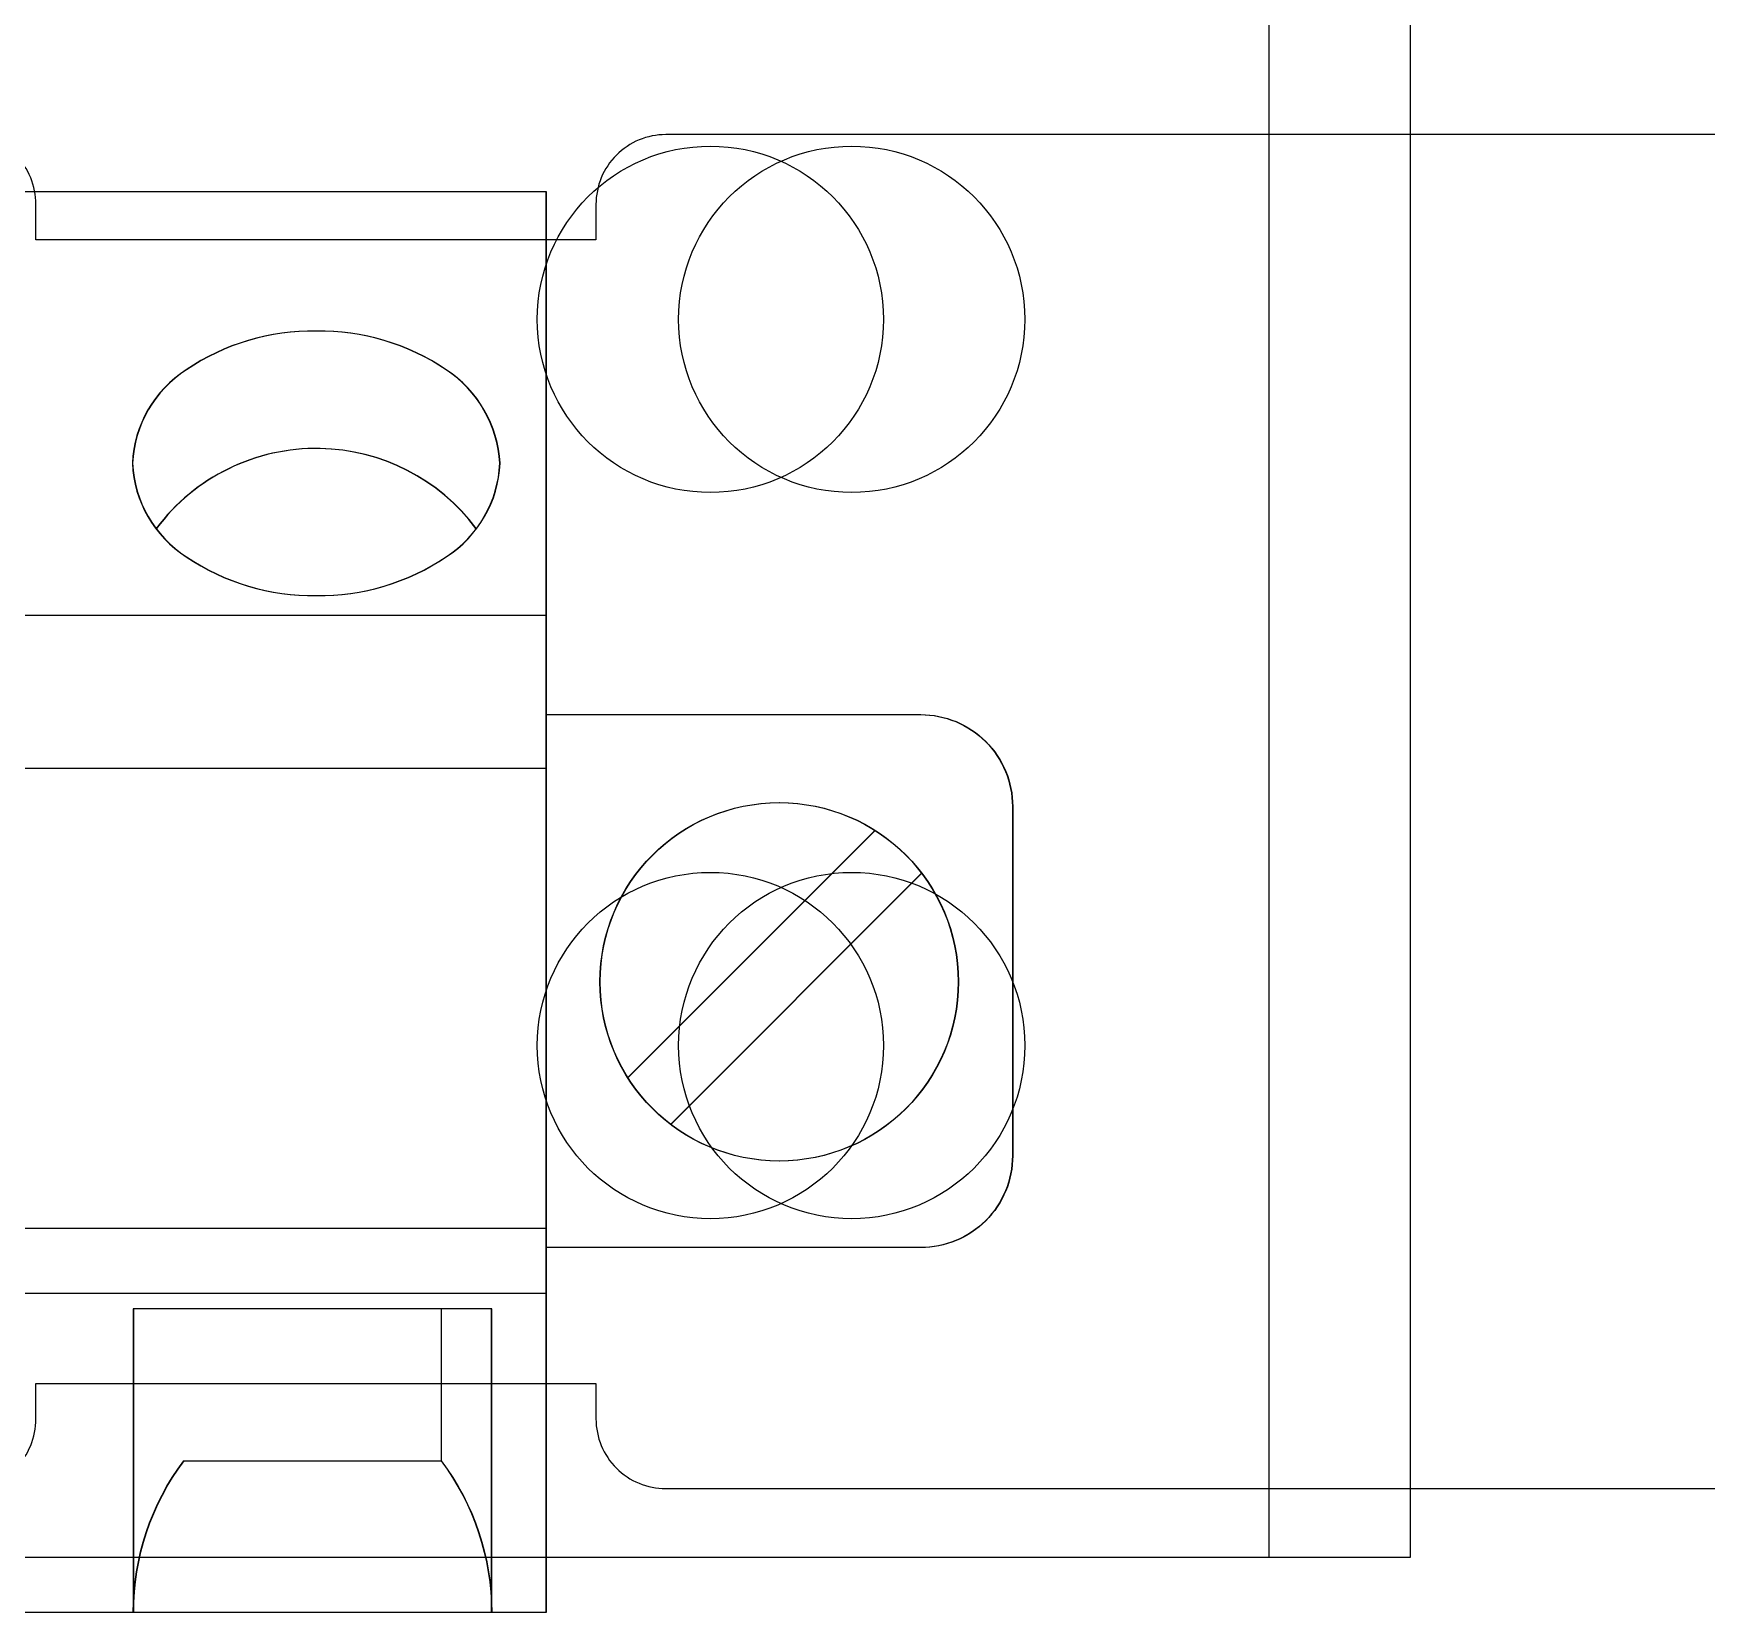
# Model space of a CAD drawing. Extents: x 1 to 47, y 1 to 35.
# Drawn here: x 41.367 to 42.084, y 11.675 to 12.351 of the extents above; entities that cross this region are included whole.
import ezdxf

# ---------------------------------------------------------------- set-up
doc = ezdxf.new("R2010")
doc.units = 0
doc.header["$MEASUREMENT"] = 0
for name, color, linetype in [('6_01__9-_0-___10__RTD_INPU', 7, 'CONTINUOUS'), ('6_02__9-_B-___10__RTD_INPU', 7, 'CONTINUOUS'), ('6_03__9-_1-___10__RTD_INPU', 7, 'CONTINUOUS'), ('6_04__9-_C-___10__RTD_INPU', 7, 'CONTINUOUS'), ('6_05__9-_D-___10__RTD_INPU', 7, 'CONTINUOUS'), ('6_06__9-_2A___10__RTD_INPU', 7, 'CONTINUOUS'), ('6_07__9-_2B___10__RTD_INPU', 7, 'CONTINUOUS'), ('6_08__9-_2C___10__RTD_INPU', 7, 'CONTINUOUS'), ('6_09__9-_2D___10__RTD_INPU', 7, 'CONTINUOUS'), ('6_10__9-_2G___10__RTD_INPU', 7, 'CONTINUOUS'), ('6_11__9-_3-___10__RTD_INPU', 7, 'CONTINUOUS'), ('6_12__9-_4-___10__RTD_INPU', 7, 'CONTINUOUS'), ('6_13__9-_5-___10__RTD_INPU', 7, 'CONTINUOUS'), ('6_14__9-_6-___10__RTD_INPU', 7, 'CONTINUOUS'), ('6_17__9-_77___10__RTD_INPU', 7, 'CONTINUOUS'), ('7_01__0-__EMPTY', 7, 'CONTINUOUS'), ('7_02__B-___3__DI___4__DO__', 7, 'CONTINUOUS'), ('7_03__1-___4__DI___4__DO__', 7, 'CONTINUOUS'), ('7_04__C-___4__DI___4__DO__', 7, 'CONTINUOUS'), ('7_05__D-___4__DI___3__DO__', 7, 'CONTINUOUS'), ('7_06__2A___8__FORM_A_DO', 7, 'CONTINUOUS'), ('7_07__2B___8__FORM_B_DO', 7, 'CONTINUOUS'), ('7_08__2C___8__DO__6__FORM_', 7, 'CONTINUOUS'), ('7_09__2D___8__DO__2__FORM_', 7, 'CONTINUOUS'), ('7_10__2G___8__DO__4__FORM_', 7, 'CONTINUOUS'), ('7_11__3-___8__DI', 7, 'CONTINUOUS'), ('7_12__4-___14__DI', 7, 'CONTINUOUS'), ('7_13__5-___8__AI', 7, 'CONTINUOUS'), ('7_14__6-___4__AI____4__AO', 7, 'CONTINUOUS'), ('7_17__77___8__AFDI', 7, 'CONTINUOUS')]:
    doc.layers.add(name, color=color, linetype=linetype)

msp = doc.modelspace()

# ---------------------------------------------------------------- linework, layer by layer
at = {"layer": '6_01__9-_0-___10__RTD_INPU'}
for points in [[(42.53276, 12.30769), (41.63753, 12.30769, 0.414214), (41.60765, 12.2778), (41.60765, 12.26269), (41.36765, 12.26269), (41.36765, 12.2778, 0.414214), (41.33776, 12.30769), (40.37253, 12.30769, 0.414214), (40.34265, 12.2778)], [(40.34265, 11.75758, 0.414214), (40.37253, 11.72769), (41.33776, 11.72769, 0.414214), (41.36765, 11.75758), (41.36765, 11.77269), (41.60765, 11.77269), (41.60765, 11.75758, 0.414214), (41.63753, 11.72769), (42.53276, 11.72769, 0.414214)]]:
    msp.add_lwpolyline(points, format="xyb", dxfattribs=at)
at = {"layer": '6_02__9-_B-___10__RTD_INPU'}
msp.add_lwpolyline([(41.58613, 12.28338), (41.58613, 11.67467), (39.98613, 11.67467), (39.98613, 12.28338)], close=True, dxfattribs=at)
msp.add_lwpolyline([(41.54338, 12.20696, 0.154167), (41.4877, 12.22355, 0.154167), (41.43203, 12.20696, 0.244062), (41.40896, 12.16691, 0.244061), (41.43203, 12.12686, 0.154167), (41.4877, 12.11027, 0.154167), (41.54338, 12.12686, 0.24406), (41.56644, 12.16691, 0.236767)], format="xyb", close=True, dxfattribs=at)
for points in [[(41.55651, 12.13907, 0.005828), (41.55622, 12.139, 0.231198), (41.48928, 12.17324, 0.240907), (41.41918, 12.139, 0.001746), (41.41905, 12.13887)], [(41.58613, 12.05924), (41.74676, 12.05924, -0.414214), (41.78613, 12.01987), (41.78613, 11.87029, -0.414214), (41.74676, 11.83092), (41.58613, 11.83092)], [(41.54124, 11.80474), (41.54124, 11.73961, -0.162987), (41.5629, 11.67461), (41.5629, 11.80474), (41.40936, 11.80474), (41.40936, 11.67467, -0.162853), (41.43101, 11.73961), (41.54124, 11.73961)]]:
    msp.add_lwpolyline(points, format="xyb", dxfattribs=at)
for points in [[(39.98613, 12.10178), (41.58613, 12.10178)], [(39.98613, 12.03635), (41.58613, 12.03635)], [(41.62125, 11.90374), (41.72718, 12.00965)], [(41.63963, 11.88369), (41.74722, 11.99127)], [(39.98613, 11.83925), (41.58613, 11.83925)], [(39.98613, 11.81141), (41.58613, 11.81141)]]:
    msp.add_lwpolyline(points, dxfattribs=at)
msp.add_circle((41.68613, 11.94478), 0.07677, dxfattribs=at)
at = {"layer": '6_03__9-_1-___10__RTD_INPU'}
msp.add_lwpolyline([(41.58613, 12.28338), (41.58613, 11.67467), (39.98613, 11.67467), (39.98613, 12.28338)], close=True, dxfattribs=at)
msp.add_lwpolyline([(41.54338, 12.20696, 0.154167), (41.4877, 12.22355, 0.154167), (41.43203, 12.20696, 0.244062), (41.40896, 12.16691, 0.244061), (41.43203, 12.12686, 0.154167), (41.4877, 12.11027, 0.154167), (41.54338, 12.12686, 0.24406), (41.56644, 12.16691, 0.236767)], format="xyb", close=True, dxfattribs=at)
for points in [[(41.55651, 12.13907, 0.005828), (41.55622, 12.139, 0.231198), (41.48928, 12.17324, 0.240907), (41.41918, 12.139, 0.001746), (41.41905, 12.13887)], [(41.58613, 12.05924), (41.74676, 12.05924, -0.414214), (41.78613, 12.01987), (41.78613, 11.87029, -0.414214), (41.74676, 11.83092), (41.58613, 11.83092)], [(41.54124, 11.80474), (41.54124, 11.73961, -0.162987), (41.5629, 11.67461), (41.5629, 11.80474), (41.40936, 11.80474), (41.40936, 11.67467, -0.162853), (41.43101, 11.73961), (41.54124, 11.73961)]]:
    msp.add_lwpolyline(points, format="xyb", dxfattribs=at)
for points in [[(39.98613, 12.10178), (41.58613, 12.10178)], [(39.98613, 12.03635), (41.58613, 12.03635)], [(41.62125, 11.90374), (41.72718, 12.00965)], [(41.63963, 11.88369), (41.74722, 11.99127)], [(39.98613, 11.83925), (41.58613, 11.83925)], [(39.98613, 11.81141), (41.58613, 11.81141)]]:
    msp.add_lwpolyline(points, dxfattribs=at)
msp.add_circle((41.68613, 11.94478), 0.07677, dxfattribs=at)
at = {"layer": '6_04__9-_C-___10__RTD_INPU'}
msp.add_lwpolyline([(41.58613, 12.28338), (41.58613, 11.67467), (39.98613, 11.67467), (39.98613, 12.28338)], close=True, dxfattribs=at)
msp.add_lwpolyline([(41.54338, 12.20696, 0.154167), (41.4877, 12.22355, 0.154167), (41.43203, 12.20696, 0.244062), (41.40896, 12.16691, 0.244061), (41.43203, 12.12686, 0.154167), (41.4877, 12.11027, 0.154167), (41.54338, 12.12686, 0.24406), (41.56644, 12.16691, 0.236767)], format="xyb", close=True, dxfattribs=at)
for points in [[(41.55651, 12.13907, 0.005828), (41.55622, 12.139, 0.231198), (41.48928, 12.17324, 0.240907), (41.41918, 12.139, 0.001746), (41.41905, 12.13887)], [(41.58613, 12.05924), (41.74676, 12.05924, -0.414214), (41.78613, 12.01987), (41.78613, 11.87029, -0.414214), (41.74676, 11.83092), (41.58613, 11.83092)], [(41.54124, 11.80474), (41.54124, 11.73961, -0.162987), (41.5629, 11.67461), (41.5629, 11.80474), (41.40936, 11.80474), (41.40936, 11.67467, -0.162853), (41.43101, 11.73961), (41.54124, 11.73961)]]:
    msp.add_lwpolyline(points, format="xyb", dxfattribs=at)
for points in [[(39.98613, 12.10178), (41.58613, 12.10178)], [(39.98613, 12.03635), (41.58613, 12.03635)], [(41.62125, 11.90374), (41.72718, 12.00965)], [(41.63963, 11.88369), (41.74722, 11.99127)], [(39.98613, 11.83925), (41.58613, 11.83925)], [(39.98613, 11.81141), (41.58613, 11.81141)]]:
    msp.add_lwpolyline(points, dxfattribs=at)
msp.add_circle((41.68613, 11.94478), 0.07677, dxfattribs=at)
at = {"layer": '6_05__9-_D-___10__RTD_INPU'}
msp.add_lwpolyline([(41.58613, 12.28338), (41.58613, 11.67467), (39.98613, 11.67467), (39.98613, 12.28338)], close=True, dxfattribs=at)
msp.add_lwpolyline([(41.54338, 12.20696, 0.154167), (41.4877, 12.22355, 0.154167), (41.43203, 12.20696, 0.244062), (41.40896, 12.16691, 0.244061), (41.43203, 12.12686, 0.154167), (41.4877, 12.11027, 0.154167), (41.54338, 12.12686, 0.24406), (41.56644, 12.16691, 0.236767)], format="xyb", close=True, dxfattribs=at)
for points in [[(41.55651, 12.13907, 0.005828), (41.55622, 12.139, 0.231198), (41.48928, 12.17324, 0.240907), (41.41918, 12.139, 0.001746), (41.41905, 12.13887)], [(41.58613, 12.05924), (41.74676, 12.05924, -0.414214), (41.78613, 12.01987), (41.78613, 11.87029, -0.414214), (41.74676, 11.83092), (41.58613, 11.83092)], [(41.54124, 11.80474), (41.54124, 11.73961, -0.162987), (41.5629, 11.67461), (41.5629, 11.80474), (41.40936, 11.80474), (41.40936, 11.67467, -0.162853), (41.43101, 11.73961), (41.54124, 11.73961)]]:
    msp.add_lwpolyline(points, format="xyb", dxfattribs=at)
for points in [[(39.98613, 12.10178), (41.58613, 12.10178)], [(39.98613, 12.03635), (41.58613, 12.03635)], [(41.62125, 11.90374), (41.72718, 12.00965)], [(41.63963, 11.88369), (41.74722, 11.99127)], [(39.98613, 11.83925), (41.58613, 11.83925)], [(39.98613, 11.81141), (41.58613, 11.81141)]]:
    msp.add_lwpolyline(points, dxfattribs=at)
msp.add_circle((41.68613, 11.94478), 0.07677, dxfattribs=at)
at = {"layer": '6_06__9-_2A___10__RTD_INPU'}
msp.add_lwpolyline([(41.58613, 12.28338), (41.58613, 11.67467), (39.98613, 11.67467), (39.98613, 12.28338)], close=True, dxfattribs=at)
msp.add_lwpolyline([(41.54338, 12.20696, 0.154167), (41.4877, 12.22355, 0.154167), (41.43203, 12.20696, 0.244062), (41.40896, 12.16691, 0.244061), (41.43203, 12.12686, 0.154167), (41.4877, 12.11027, 0.154167), (41.54338, 12.12686, 0.24406), (41.56644, 12.16691, 0.236767)], format="xyb", close=True, dxfattribs=at)
for points in [[(41.55651, 12.13907, 0.005828), (41.55622, 12.139, 0.231198), (41.48928, 12.17324, 0.240907), (41.41918, 12.139, 0.001746), (41.41905, 12.13887)], [(41.58613, 12.05924), (41.74676, 12.05924, -0.414214), (41.78613, 12.01987), (41.78613, 11.87029, -0.414214), (41.74676, 11.83092), (41.58613, 11.83092)], [(41.54124, 11.80474), (41.54124, 11.73961, -0.162987), (41.5629, 11.67461), (41.5629, 11.80474), (41.40936, 11.80474), (41.40936, 11.67467, -0.162853), (41.43101, 11.73961), (41.54124, 11.73961)]]:
    msp.add_lwpolyline(points, format="xyb", dxfattribs=at)
for points in [[(39.98613, 12.10178), (41.58613, 12.10178)], [(39.98613, 12.03635), (41.58613, 12.03635)], [(41.62125, 11.90374), (41.72718, 12.00965)], [(41.63963, 11.88369), (41.74722, 11.99127)], [(39.98613, 11.83925), (41.58613, 11.83925)], [(39.98613, 11.81141), (41.58613, 11.81141)]]:
    msp.add_lwpolyline(points, dxfattribs=at)
msp.add_circle((41.68613, 11.94478), 0.07677, dxfattribs=at)
at = {"layer": '6_07__9-_2B___10__RTD_INPU'}
msp.add_lwpolyline([(41.58613, 12.28338), (41.58613, 11.67467), (39.98613, 11.67467), (39.98613, 12.28338)], close=True, dxfattribs=at)
msp.add_lwpolyline([(41.54338, 12.20696, 0.154167), (41.4877, 12.22355, 0.154167), (41.43203, 12.20696, 0.244062), (41.40896, 12.16691, 0.244061), (41.43203, 12.12686, 0.154167), (41.4877, 12.11027, 0.154167), (41.54338, 12.12686, 0.24406), (41.56644, 12.16691, 0.236767)], format="xyb", close=True, dxfattribs=at)
for points in [[(41.55651, 12.13907, 0.005828), (41.55622, 12.139, 0.231198), (41.48928, 12.17324, 0.240907), (41.41918, 12.139, 0.001746), (41.41905, 12.13887)], [(41.58613, 12.05924), (41.74676, 12.05924, -0.414214), (41.78613, 12.01987), (41.78613, 11.87029, -0.414214), (41.74676, 11.83092), (41.58613, 11.83092)], [(41.54124, 11.80474), (41.54124, 11.73961, -0.162987), (41.5629, 11.67461), (41.5629, 11.80474), (41.40936, 11.80474), (41.40936, 11.67467, -0.162853), (41.43101, 11.73961), (41.54124, 11.73961)]]:
    msp.add_lwpolyline(points, format="xyb", dxfattribs=at)
for points in [[(39.98613, 12.10178), (41.58613, 12.10178)], [(39.98613, 12.03635), (41.58613, 12.03635)], [(41.62125, 11.90374), (41.72718, 12.00965)], [(41.63963, 11.88369), (41.74722, 11.99127)], [(39.98613, 11.83925), (41.58613, 11.83925)], [(39.98613, 11.81141), (41.58613, 11.81141)]]:
    msp.add_lwpolyline(points, dxfattribs=at)
msp.add_circle((41.68613, 11.94478), 0.07677, dxfattribs=at)
at = {"layer": '6_08__9-_2C___10__RTD_INPU'}
msp.add_lwpolyline([(41.58613, 12.28338), (41.58613, 11.67467), (39.98613, 11.67467), (39.98613, 12.28338)], close=True, dxfattribs=at)
msp.add_lwpolyline([(41.54338, 12.20696, 0.154167), (41.4877, 12.22355, 0.154167), (41.43203, 12.20696, 0.244062), (41.40896, 12.16691, 0.244061), (41.43203, 12.12686, 0.154167), (41.4877, 12.11027, 0.154167), (41.54338, 12.12686, 0.24406), (41.56644, 12.16691, 0.236767)], format="xyb", close=True, dxfattribs=at)
for points in [[(41.55651, 12.13907, 0.005828), (41.55622, 12.139, 0.231198), (41.48928, 12.17324, 0.240907), (41.41918, 12.139, 0.001746), (41.41905, 12.13887)], [(41.58613, 12.05924), (41.74676, 12.05924, -0.414214), (41.78613, 12.01987), (41.78613, 11.87029, -0.414214), (41.74676, 11.83092), (41.58613, 11.83092)], [(41.54124, 11.80474), (41.54124, 11.73961, -0.162987), (41.5629, 11.67461), (41.5629, 11.80474), (41.40936, 11.80474), (41.40936, 11.67467, -0.162853), (41.43101, 11.73961), (41.54124, 11.73961)]]:
    msp.add_lwpolyline(points, format="xyb", dxfattribs=at)
for points in [[(39.98613, 12.10178), (41.58613, 12.10178)], [(39.98613, 12.03635), (41.58613, 12.03635)], [(41.62125, 11.90374), (41.72718, 12.00965)], [(41.63963, 11.88369), (41.74722, 11.99127)], [(39.98613, 11.83925), (41.58613, 11.83925)], [(39.98613, 11.81141), (41.58613, 11.81141)]]:
    msp.add_lwpolyline(points, dxfattribs=at)
msp.add_circle((41.68613, 11.94478), 0.07677, dxfattribs=at)
at = {"layer": '6_09__9-_2D___10__RTD_INPU'}
msp.add_lwpolyline([(41.58613, 12.28338), (41.58613, 11.67467), (39.98613, 11.67467), (39.98613, 12.28338)], close=True, dxfattribs=at)
msp.add_lwpolyline([(41.54338, 12.20696, 0.154167), (41.4877, 12.22355, 0.154167), (41.43203, 12.20696, 0.244062), (41.40896, 12.16691, 0.244061), (41.43203, 12.12686, 0.154167), (41.4877, 12.11027, 0.154167), (41.54338, 12.12686, 0.24406), (41.56644, 12.16691, 0.236767)], format="xyb", close=True, dxfattribs=at)
for points in [[(41.55651, 12.13907, 0.005828), (41.55622, 12.139, 0.231198), (41.48928, 12.17324, 0.240907), (41.41918, 12.139, 0.001746), (41.41905, 12.13887)], [(41.58613, 12.05924), (41.74676, 12.05924, -0.414214), (41.78613, 12.01987), (41.78613, 11.87029, -0.414214), (41.74676, 11.83092), (41.58613, 11.83092)], [(41.54124, 11.80474), (41.54124, 11.73961, -0.162987), (41.5629, 11.67461), (41.5629, 11.80474), (41.40936, 11.80474), (41.40936, 11.67467, -0.162853), (41.43101, 11.73961), (41.54124, 11.73961)]]:
    msp.add_lwpolyline(points, format="xyb", dxfattribs=at)
for points in [[(39.98613, 12.10178), (41.58613, 12.10178)], [(39.98613, 12.03635), (41.58613, 12.03635)], [(41.62125, 11.90374), (41.72718, 12.00965)], [(41.63963, 11.88369), (41.74722, 11.99127)], [(39.98613, 11.83925), (41.58613, 11.83925)], [(39.98613, 11.81141), (41.58613, 11.81141)]]:
    msp.add_lwpolyline(points, dxfattribs=at)
msp.add_circle((41.68613, 11.94478), 0.07677, dxfattribs=at)
at = {"layer": '6_10__9-_2G___10__RTD_INPU'}
msp.add_lwpolyline([(41.58613, 12.28338), (41.58613, 11.67467), (39.98613, 11.67467), (39.98613, 12.28338)], close=True, dxfattribs=at)
msp.add_lwpolyline([(41.54338, 12.20696, 0.154167), (41.4877, 12.22355, 0.154167), (41.43203, 12.20696, 0.244062), (41.40896, 12.16691, 0.244061), (41.43203, 12.12686, 0.154167), (41.4877, 12.11027, 0.154167), (41.54338, 12.12686, 0.24406), (41.56644, 12.16691, 0.236767)], format="xyb", close=True, dxfattribs=at)
for points in [[(41.55651, 12.13907, 0.005828), (41.55622, 12.139, 0.231198), (41.48928, 12.17324, 0.240907), (41.41918, 12.139, 0.001746), (41.41905, 12.13887)], [(41.58613, 12.05924), (41.74676, 12.05924, -0.414214), (41.78613, 12.01987), (41.78613, 11.87029, -0.414214), (41.74676, 11.83092), (41.58613, 11.83092)], [(41.54124, 11.80474), (41.54124, 11.73961, -0.162987), (41.5629, 11.67461), (41.5629, 11.80474), (41.40936, 11.80474), (41.40936, 11.67467, -0.162853), (41.43101, 11.73961), (41.54124, 11.73961)]]:
    msp.add_lwpolyline(points, format="xyb", dxfattribs=at)
for points in [[(39.98613, 12.10178), (41.58613, 12.10178)], [(39.98613, 12.03635), (41.58613, 12.03635)], [(41.62125, 11.90374), (41.72718, 12.00965)], [(41.63963, 11.88369), (41.74722, 11.99127)], [(39.98613, 11.83925), (41.58613, 11.83925)], [(39.98613, 11.81141), (41.58613, 11.81141)]]:
    msp.add_lwpolyline(points, dxfattribs=at)
msp.add_circle((41.68613, 11.94478), 0.07677, dxfattribs=at)
at = {"layer": '6_11__9-_3-___10__RTD_INPU'}
msp.add_lwpolyline([(41.58613, 12.28338), (41.58613, 11.67467), (39.98613, 11.67467), (39.98613, 12.28338)], close=True, dxfattribs=at)
msp.add_lwpolyline([(41.54338, 12.20696, 0.154167), (41.4877, 12.22355, 0.154167), (41.43203, 12.20696, 0.244062), (41.40896, 12.16691, 0.244061), (41.43203, 12.12686, 0.154167), (41.4877, 12.11027, 0.154167), (41.54338, 12.12686, 0.24406), (41.56644, 12.16691, 0.236767)], format="xyb", close=True, dxfattribs=at)
for points in [[(41.55651, 12.13907, 0.005828), (41.55622, 12.139, 0.231198), (41.48928, 12.17324, 0.240907), (41.41918, 12.139, 0.001746), (41.41905, 12.13887)], [(41.58613, 12.05924), (41.74676, 12.05924, -0.414214), (41.78613, 12.01987), (41.78613, 11.87029, -0.414214), (41.74676, 11.83092), (41.58613, 11.83092)], [(41.54124, 11.80474), (41.54124, 11.73961, -0.162987), (41.5629, 11.67461), (41.5629, 11.80474), (41.40936, 11.80474), (41.40936, 11.67467, -0.162853), (41.43101, 11.73961), (41.54124, 11.73961)]]:
    msp.add_lwpolyline(points, format="xyb", dxfattribs=at)
for points in [[(39.98613, 12.10178), (41.58613, 12.10178)], [(39.98613, 12.03635), (41.58613, 12.03635)], [(41.62125, 11.90374), (41.72718, 12.00965)], [(41.63963, 11.88369), (41.74722, 11.99127)], [(39.98613, 11.83925), (41.58613, 11.83925)], [(39.98613, 11.81141), (41.58613, 11.81141)]]:
    msp.add_lwpolyline(points, dxfattribs=at)
msp.add_circle((41.68613, 11.94478), 0.07677, dxfattribs=at)
at = {"layer": '6_12__9-_4-___10__RTD_INPU'}
msp.add_lwpolyline([(41.58613, 12.28338), (41.58613, 11.67467), (39.98613, 11.67467), (39.98613, 12.28338)], close=True, dxfattribs=at)
msp.add_lwpolyline([(41.54338, 12.20696, 0.154167), (41.4877, 12.22355, 0.154167), (41.43203, 12.20696, 0.244062), (41.40896, 12.16691, 0.244061), (41.43203, 12.12686, 0.154167), (41.4877, 12.11027, 0.154167), (41.54338, 12.12686, 0.24406), (41.56644, 12.16691, 0.236767)], format="xyb", close=True, dxfattribs=at)
for points in [[(41.55651, 12.13907, 0.005828), (41.55622, 12.139, 0.231198), (41.48928, 12.17324, 0.240907), (41.41918, 12.139, 0.001746), (41.41905, 12.13887)], [(41.58613, 12.05924), (41.74676, 12.05924, -0.414214), (41.78613, 12.01987), (41.78613, 11.87029, -0.414214), (41.74676, 11.83092), (41.58613, 11.83092)], [(41.54124, 11.80474), (41.54124, 11.73961, -0.162987), (41.5629, 11.67461), (41.5629, 11.80474), (41.40936, 11.80474), (41.40936, 11.67467, -0.162853), (41.43101, 11.73961), (41.54124, 11.73961)]]:
    msp.add_lwpolyline(points, format="xyb", dxfattribs=at)
for points in [[(39.98613, 12.10178), (41.58613, 12.10178)], [(39.98613, 12.03635), (41.58613, 12.03635)], [(41.62125, 11.90374), (41.72718, 12.00965)], [(41.63963, 11.88369), (41.74722, 11.99127)], [(39.98613, 11.83925), (41.58613, 11.83925)], [(39.98613, 11.81141), (41.58613, 11.81141)]]:
    msp.add_lwpolyline(points, dxfattribs=at)
msp.add_circle((41.68613, 11.94478), 0.07677, dxfattribs=at)
at = {"layer": '6_13__9-_5-___10__RTD_INPU'}
msp.add_lwpolyline([(41.58613, 12.28338), (41.58613, 11.67467), (39.98613, 11.67467), (39.98613, 12.28338)], close=True, dxfattribs=at)
msp.add_lwpolyline([(41.54338, 12.20696, 0.154167), (41.4877, 12.22355, 0.154167), (41.43203, 12.20696, 0.244062), (41.40896, 12.16691, 0.244061), (41.43203, 12.12686, 0.154167), (41.4877, 12.11027, 0.154167), (41.54338, 12.12686, 0.24406), (41.56644, 12.16691, 0.236767)], format="xyb", close=True, dxfattribs=at)
for points in [[(41.55651, 12.13907, 0.005828), (41.55622, 12.139, 0.231198), (41.48928, 12.17324, 0.240907), (41.41918, 12.139, 0.001746), (41.41905, 12.13887)], [(41.58613, 12.05924), (41.74676, 12.05924, -0.414214), (41.78613, 12.01987), (41.78613, 11.87029, -0.414214), (41.74676, 11.83092), (41.58613, 11.83092)], [(41.54124, 11.80474), (41.54124, 11.73961, -0.162987), (41.5629, 11.67461), (41.5629, 11.80474), (41.40936, 11.80474), (41.40936, 11.67467, -0.162853), (41.43101, 11.73961), (41.54124, 11.73961)]]:
    msp.add_lwpolyline(points, format="xyb", dxfattribs=at)
for points in [[(39.98613, 12.10178), (41.58613, 12.10178)], [(39.98613, 12.03635), (41.58613, 12.03635)], [(41.62125, 11.90374), (41.72718, 12.00965)], [(41.63963, 11.88369), (41.74722, 11.99127)], [(39.98613, 11.83925), (41.58613, 11.83925)], [(39.98613, 11.81141), (41.58613, 11.81141)]]:
    msp.add_lwpolyline(points, dxfattribs=at)
msp.add_circle((41.68613, 11.94478), 0.07677, dxfattribs=at)
at = {"layer": '6_14__9-_6-___10__RTD_INPU'}
msp.add_lwpolyline([(41.58613, 12.28338), (41.58613, 11.67467), (39.98613, 11.67467), (39.98613, 12.28338)], close=True, dxfattribs=at)
msp.add_lwpolyline([(41.54338, 12.20696, 0.154167), (41.4877, 12.22355, 0.154167), (41.43203, 12.20696, 0.244062), (41.40896, 12.16691, 0.244061), (41.43203, 12.12686, 0.154167), (41.4877, 12.11027, 0.154167), (41.54338, 12.12686, 0.24406), (41.56644, 12.16691, 0.236767)], format="xyb", close=True, dxfattribs=at)
for points in [[(41.55651, 12.13907, 0.005828), (41.55622, 12.139, 0.231198), (41.48928, 12.17324, 0.240907), (41.41918, 12.139, 0.001746), (41.41905, 12.13887)], [(41.58613, 12.05924), (41.74676, 12.05924, -0.414214), (41.78613, 12.01987), (41.78613, 11.87029, -0.414214), (41.74676, 11.83092), (41.58613, 11.83092)], [(41.54124, 11.80474), (41.54124, 11.73961, -0.162987), (41.5629, 11.67461), (41.5629, 11.80474), (41.40936, 11.80474), (41.40936, 11.67467, -0.162853), (41.43101, 11.73961), (41.54124, 11.73961)]]:
    msp.add_lwpolyline(points, format="xyb", dxfattribs=at)
for points in [[(39.98613, 12.10178), (41.58613, 12.10178)], [(39.98613, 12.03635), (41.58613, 12.03635)], [(41.62125, 11.90374), (41.72718, 12.00965)], [(41.63963, 11.88369), (41.74722, 11.99127)], [(39.98613, 11.83925), (41.58613, 11.83925)], [(39.98613, 11.81141), (41.58613, 11.81141)]]:
    msp.add_lwpolyline(points, dxfattribs=at)
msp.add_circle((41.68613, 11.94478), 0.07677, dxfattribs=at)
at = {"layer": '6_17__9-_77___10__RTD_INPU'}
msp.add_lwpolyline([(39.91868, 12.44794), (41.89599, 12.44794), (41.89599, 11.69823), (39.91868, 11.69823)], close=True, dxfattribs=at)
for centre in [(41.65668, 12.22857), (41.65668, 11.91749)]:
    msp.add_circle(centre, 0.07419, dxfattribs=at)
at = {"layer": '7_01__0-__EMPTY'}
for points in [[(42.53276, 12.30769), (41.63753, 12.30769, 0.414214), (41.60765, 12.2778), (41.60765, 12.26269), (41.36765, 12.26269), (41.36765, 12.2778, 0.414214), (41.33776, 12.30769), (40.37253, 12.30769, 0.414214), (40.34265, 12.2778)], [(40.34265, 11.75758, 0.414214), (40.37253, 11.72769), (41.33776, 11.72769, 0.414214), (41.36765, 11.75758), (41.36765, 11.77269), (41.60765, 11.77269), (41.60765, 11.75758, 0.414214), (41.63753, 11.72769), (42.53276, 11.72769, 0.414214)]]:
    msp.add_lwpolyline(points, format="xyb", dxfattribs=at)
at = {"layer": '7_02__B-___3__DI___4__DO__'}
msp.add_lwpolyline([(41.58625, 12.28338), (41.58625, 11.67467), (39.98625, 11.67467), (39.98625, 12.28338)], close=True, dxfattribs=at)
msp.add_lwpolyline([(41.5435, 12.20696, 0.154167), (41.48782, 12.22355, 0.154167), (41.43215, 12.20696, 0.244062), (41.40908, 12.16691, 0.244061), (41.43215, 12.12686, 0.154167), (41.48782, 12.11027, 0.154167), (41.5435, 12.12686, 0.24406), (41.56656, 12.16691, 0.236767)], format="xyb", close=True, dxfattribs=at)
for points in [[(41.55664, 12.13907, 0.005828), (41.55634, 12.139, 0.231198), (41.4894, 12.17324, 0.240907), (41.41931, 12.139, 0.001746), (41.41917, 12.13887)], [(41.58625, 12.05924), (41.74688, 12.05924, -0.414214), (41.78625, 12.01987), (41.78625, 11.87029, -0.414214), (41.74688, 11.83092), (41.58625, 11.83092)], [(41.54137, 11.80474), (41.54137, 11.73961, -0.162987), (41.56302, 11.67461), (41.56302, 11.80474), (41.40948, 11.80474), (41.40948, 11.67467, -0.162853), (41.43113, 11.73961), (41.54137, 11.73961)]]:
    msp.add_lwpolyline(points, format="xyb", dxfattribs=at)
for points in [[(39.98625, 12.10178), (41.58625, 12.10178)], [(39.98625, 12.03635), (41.58625, 12.03635)], [(41.62138, 11.90374), (41.7273, 12.00965)], [(41.63976, 11.88369), (41.74734, 11.99127)], [(39.98625, 11.83925), (41.58625, 11.83925)], [(39.98625, 11.81141), (41.58625, 11.81141)]]:
    msp.add_lwpolyline(points, dxfattribs=at)
msp.add_circle((41.68625, 11.94478), 0.07677, dxfattribs=at)
at = {"layer": '7_03__1-___4__DI___4__DO__'}
msp.add_lwpolyline([(41.58625, 12.28338), (41.58625, 11.67467), (39.98625, 11.67467), (39.98625, 12.28338)], close=True, dxfattribs=at)
msp.add_lwpolyline([(41.5435, 12.20696, 0.154167), (41.48782, 12.22355, 0.154167), (41.43215, 12.20696, 0.244062), (41.40908, 12.16691, 0.244061), (41.43215, 12.12686, 0.154167), (41.48782, 12.11027, 0.154167), (41.5435, 12.12686, 0.24406), (41.56656, 12.16691, 0.236767)], format="xyb", close=True, dxfattribs=at)
for points in [[(41.55664, 12.13907, 0.005828), (41.55634, 12.139, 0.231198), (41.4894, 12.17324, 0.240907), (41.41931, 12.139, 0.001746), (41.41917, 12.13887)], [(41.58625, 12.05924), (41.74688, 12.05924, -0.414214), (41.78625, 12.01987), (41.78625, 11.87029, -0.414214), (41.74688, 11.83092), (41.58625, 11.83092)], [(41.54137, 11.80474), (41.54137, 11.73961, -0.162987), (41.56302, 11.67461), (41.56302, 11.80474), (41.40948, 11.80474), (41.40948, 11.67467, -0.162853), (41.43113, 11.73961), (41.54137, 11.73961)]]:
    msp.add_lwpolyline(points, format="xyb", dxfattribs=at)
for points in [[(39.98625, 12.10178), (41.58625, 12.10178)], [(39.98625, 12.03635), (41.58625, 12.03635)], [(41.62138, 11.90374), (41.7273, 12.00965)], [(41.63976, 11.88369), (41.74734, 11.99127)], [(39.98625, 11.83925), (41.58625, 11.83925)], [(39.98625, 11.81141), (41.58625, 11.81141)]]:
    msp.add_lwpolyline(points, dxfattribs=at)
msp.add_circle((41.68625, 11.94478), 0.07677, dxfattribs=at)
at = {"layer": '7_04__C-___4__DI___4__DO__'}
msp.add_lwpolyline([(41.58625, 12.28338), (41.58625, 11.67467), (39.98625, 11.67467), (39.98625, 12.28338)], close=True, dxfattribs=at)
msp.add_lwpolyline([(41.5435, 12.20696, 0.154167), (41.48782, 12.22355, 0.154167), (41.43215, 12.20696, 0.244062), (41.40908, 12.16691, 0.244061), (41.43215, 12.12686, 0.154167), (41.48782, 12.11027, 0.154167), (41.5435, 12.12686, 0.24406), (41.56656, 12.16691, 0.236767)], format="xyb", close=True, dxfattribs=at)
for points in [[(41.55664, 12.13907, 0.005828), (41.55634, 12.139, 0.231198), (41.4894, 12.17324, 0.240907), (41.41931, 12.139, 0.001746), (41.41917, 12.13887)], [(41.58625, 12.05924), (41.74688, 12.05924, -0.414214), (41.78625, 12.01987), (41.78625, 11.87029, -0.414214), (41.74688, 11.83092), (41.58625, 11.83092)], [(41.54137, 11.80474), (41.54137, 11.73961, -0.162987), (41.56302, 11.67461), (41.56302, 11.80474), (41.40948, 11.80474), (41.40948, 11.67467, -0.162853), (41.43113, 11.73961), (41.54137, 11.73961)]]:
    msp.add_lwpolyline(points, format="xyb", dxfattribs=at)
for points in [[(39.98625, 12.10178), (41.58625, 12.10178)], [(39.98625, 12.03635), (41.58625, 12.03635)], [(41.62138, 11.90374), (41.7273, 12.00965)], [(41.63976, 11.88369), (41.74734, 11.99127)], [(39.98625, 11.83925), (41.58625, 11.83925)], [(39.98625, 11.81141), (41.58625, 11.81141)]]:
    msp.add_lwpolyline(points, dxfattribs=at)
msp.add_circle((41.68625, 11.94478), 0.07677, dxfattribs=at)
at = {"layer": '7_05__D-___4__DI___3__DO__'}
msp.add_lwpolyline([(41.58625, 12.28338), (41.58625, 11.67467), (39.98625, 11.67467), (39.98625, 12.28338)], close=True, dxfattribs=at)
msp.add_lwpolyline([(41.5435, 12.20696, 0.154167), (41.48782, 12.22355, 0.154167), (41.43215, 12.20696, 0.244062), (41.40908, 12.16691, 0.244061), (41.43215, 12.12686, 0.154167), (41.48782, 12.11027, 0.154167), (41.5435, 12.12686, 0.24406), (41.56656, 12.16691, 0.236767)], format="xyb", close=True, dxfattribs=at)
for points in [[(41.55664, 12.13907, 0.005828), (41.55634, 12.139, 0.231198), (41.4894, 12.17324, 0.240907), (41.41931, 12.139, 0.001746), (41.41917, 12.13887)], [(41.58625, 12.05924), (41.74688, 12.05924, -0.414214), (41.78625, 12.01987), (41.78625, 11.87029, -0.414214), (41.74688, 11.83092), (41.58625, 11.83092)], [(41.54137, 11.80474), (41.54137, 11.73961, -0.162987), (41.56302, 11.67461), (41.56302, 11.80474), (41.40948, 11.80474), (41.40948, 11.67467, -0.162853), (41.43113, 11.73961), (41.54137, 11.73961)]]:
    msp.add_lwpolyline(points, format="xyb", dxfattribs=at)
for points in [[(39.98625, 12.10178), (41.58625, 12.10178)], [(39.98625, 12.03635), (41.58625, 12.03635)], [(41.62138, 11.90374), (41.7273, 12.00965)], [(41.63976, 11.88369), (41.74734, 11.99127)], [(39.98625, 11.83925), (41.58625, 11.83925)], [(39.98625, 11.81141), (41.58625, 11.81141)]]:
    msp.add_lwpolyline(points, dxfattribs=at)
msp.add_circle((41.68625, 11.94478), 0.07677, dxfattribs=at)
at = {"layer": '7_06__2A___8__FORM_A_DO'}
msp.add_lwpolyline([(41.58625, 12.28338), (41.58625, 11.67467), (39.98625, 11.67467), (39.98625, 12.28338)], close=True, dxfattribs=at)
msp.add_lwpolyline([(41.5435, 12.20696, 0.154167), (41.48782, 12.22355, 0.154167), (41.43215, 12.20696, 0.244062), (41.40908, 12.16691, 0.244061), (41.43215, 12.12686, 0.154167), (41.48782, 12.11027, 0.154167), (41.5435, 12.12686, 0.24406), (41.56656, 12.16691, 0.236767)], format="xyb", close=True, dxfattribs=at)
for points in [[(41.55664, 12.13907, 0.005828), (41.55634, 12.139, 0.231198), (41.4894, 12.17324, 0.240907), (41.41931, 12.139, 0.001746), (41.41917, 12.13887)], [(41.58625, 12.05924), (41.74688, 12.05924, -0.414214), (41.78625, 12.01987), (41.78625, 11.87029, -0.414214), (41.74688, 11.83092), (41.58625, 11.83092)], [(41.54137, 11.80474), (41.54137, 11.73961, -0.162987), (41.56302, 11.67461), (41.56302, 11.80474), (41.40948, 11.80474), (41.40948, 11.67467, -0.162853), (41.43113, 11.73961), (41.54137, 11.73961)]]:
    msp.add_lwpolyline(points, format="xyb", dxfattribs=at)
for points in [[(39.98625, 12.10178), (41.58625, 12.10178)], [(39.98625, 12.03635), (41.58625, 12.03635)], [(41.62138, 11.90374), (41.7273, 12.00965)], [(41.63976, 11.88369), (41.74734, 11.99127)], [(39.98625, 11.83925), (41.58625, 11.83925)], [(39.98625, 11.81141), (41.58625, 11.81141)]]:
    msp.add_lwpolyline(points, dxfattribs=at)
msp.add_circle((41.68625, 11.94478), 0.07677, dxfattribs=at)
at = {"layer": '7_07__2B___8__FORM_B_DO'}
msp.add_lwpolyline([(41.58625, 12.28338), (41.58625, 11.67467), (39.98625, 11.67467), (39.98625, 12.28338)], close=True, dxfattribs=at)
msp.add_lwpolyline([(41.5435, 12.20696, 0.154167), (41.48782, 12.22355, 0.154167), (41.43215, 12.20696, 0.244062), (41.40908, 12.16691, 0.244061), (41.43215, 12.12686, 0.154167), (41.48782, 12.11027, 0.154167), (41.5435, 12.12686, 0.24406), (41.56656, 12.16691, 0.236767)], format="xyb", close=True, dxfattribs=at)
for points in [[(41.55664, 12.13907, 0.005828), (41.55634, 12.139, 0.231198), (41.4894, 12.17324, 0.240907), (41.41931, 12.139, 0.001746), (41.41917, 12.13887)], [(41.58625, 12.05924), (41.74688, 12.05924, -0.414214), (41.78625, 12.01987), (41.78625, 11.87029, -0.414214), (41.74688, 11.83092), (41.58625, 11.83092)], [(41.54137, 11.80474), (41.54137, 11.73961, -0.162987), (41.56302, 11.67461), (41.56302, 11.80474), (41.40948, 11.80474), (41.40948, 11.67467, -0.162853), (41.43113, 11.73961), (41.54137, 11.73961)]]:
    msp.add_lwpolyline(points, format="xyb", dxfattribs=at)
for points in [[(39.98625, 12.10178), (41.58625, 12.10178)], [(39.98625, 12.03635), (41.58625, 12.03635)], [(41.62138, 11.90374), (41.7273, 12.00965)], [(41.63976, 11.88369), (41.74734, 11.99127)], [(39.98625, 11.83925), (41.58625, 11.83925)], [(39.98625, 11.81141), (41.58625, 11.81141)]]:
    msp.add_lwpolyline(points, dxfattribs=at)
msp.add_circle((41.68625, 11.94478), 0.07677, dxfattribs=at)
at = {"layer": '7_08__2C___8__DO__6__FORM_'}
msp.add_lwpolyline([(41.58625, 12.28338), (41.58625, 11.67467), (39.98625, 11.67467), (39.98625, 12.28338)], close=True, dxfattribs=at)
msp.add_lwpolyline([(41.5435, 12.20696, 0.154167), (41.48782, 12.22355, 0.154167), (41.43215, 12.20696, 0.244062), (41.40908, 12.16691, 0.244061), (41.43215, 12.12686, 0.154167), (41.48782, 12.11027, 0.154167), (41.5435, 12.12686, 0.24406), (41.56656, 12.16691, 0.236767)], format="xyb", close=True, dxfattribs=at)
for points in [[(41.55664, 12.13907, 0.005828), (41.55634, 12.139, 0.231198), (41.4894, 12.17324, 0.240907), (41.41931, 12.139, 0.001746), (41.41917, 12.13887)], [(41.58625, 12.05924), (41.74688, 12.05924, -0.414214), (41.78625, 12.01987), (41.78625, 11.87029, -0.414214), (41.74688, 11.83092), (41.58625, 11.83092)], [(41.54137, 11.80474), (41.54137, 11.73961, -0.162987), (41.56302, 11.67461), (41.56302, 11.80474), (41.40948, 11.80474), (41.40948, 11.67467, -0.162853), (41.43113, 11.73961), (41.54137, 11.73961)]]:
    msp.add_lwpolyline(points, format="xyb", dxfattribs=at)
for points in [[(39.98625, 12.10178), (41.58625, 12.10178)], [(39.98625, 12.03635), (41.58625, 12.03635)], [(41.62138, 11.90374), (41.7273, 12.00965)], [(41.63976, 11.88369), (41.74734, 11.99127)], [(39.98625, 11.83925), (41.58625, 11.83925)], [(39.98625, 11.81141), (41.58625, 11.81141)]]:
    msp.add_lwpolyline(points, dxfattribs=at)
msp.add_circle((41.68625, 11.94478), 0.07677, dxfattribs=at)
at = {"layer": '7_09__2D___8__DO__2__FORM_'}
msp.add_lwpolyline([(41.58625, 12.28338), (41.58625, 11.67467), (39.98625, 11.67467), (39.98625, 12.28338)], close=True, dxfattribs=at)
msp.add_lwpolyline([(41.5435, 12.20696, 0.154167), (41.48782, 12.22355, 0.154167), (41.43215, 12.20696, 0.244062), (41.40908, 12.16691, 0.244061), (41.43215, 12.12686, 0.154167), (41.48782, 12.11027, 0.154167), (41.5435, 12.12686, 0.24406), (41.56656, 12.16691, 0.236767)], format="xyb", close=True, dxfattribs=at)
for points in [[(41.55664, 12.13907, 0.005828), (41.55634, 12.139, 0.231198), (41.4894, 12.17324, 0.240907), (41.41931, 12.139, 0.001746), (41.41917, 12.13887)], [(41.58625, 12.05924), (41.74688, 12.05924, -0.414214), (41.78625, 12.01987), (41.78625, 11.87029, -0.414214), (41.74688, 11.83092), (41.58625, 11.83092)], [(41.54137, 11.80474), (41.54137, 11.73961, -0.162987), (41.56302, 11.67461), (41.56302, 11.80474), (41.40948, 11.80474), (41.40948, 11.67467, -0.162853), (41.43113, 11.73961), (41.54137, 11.73961)]]:
    msp.add_lwpolyline(points, format="xyb", dxfattribs=at)
for points in [[(39.98625, 12.10178), (41.58625, 12.10178)], [(39.98625, 12.03635), (41.58625, 12.03635)], [(41.62138, 11.90374), (41.7273, 12.00965)], [(41.63976, 11.88369), (41.74734, 11.99127)], [(39.98625, 11.83925), (41.58625, 11.83925)], [(39.98625, 11.81141), (41.58625, 11.81141)]]:
    msp.add_lwpolyline(points, dxfattribs=at)
msp.add_circle((41.68625, 11.94478), 0.07677, dxfattribs=at)
at = {"layer": '7_10__2G___8__DO__4__FORM_'}
msp.add_lwpolyline([(41.58625, 12.28338), (41.58625, 11.67467), (39.98625, 11.67467), (39.98625, 12.28338)], close=True, dxfattribs=at)
msp.add_lwpolyline([(41.5435, 12.20696, 0.154167), (41.48782, 12.22355, 0.154167), (41.43215, 12.20696, 0.244062), (41.40908, 12.16691, 0.244061), (41.43215, 12.12686, 0.154167), (41.48782, 12.11027, 0.154167), (41.5435, 12.12686, 0.24406), (41.56656, 12.16691, 0.236767)], format="xyb", close=True, dxfattribs=at)
for points in [[(41.55664, 12.13907, 0.005828), (41.55634, 12.139, 0.231198), (41.4894, 12.17324, 0.240907), (41.41931, 12.139, 0.001746), (41.41917, 12.13887)], [(41.58625, 12.05924), (41.74688, 12.05924, -0.414214), (41.78625, 12.01987), (41.78625, 11.87029, -0.414214), (41.74688, 11.83092), (41.58625, 11.83092)], [(41.54137, 11.80474), (41.54137, 11.73961, -0.162987), (41.56302, 11.67461), (41.56302, 11.80474), (41.40948, 11.80474), (41.40948, 11.67467, -0.162853), (41.43113, 11.73961), (41.54137, 11.73961)]]:
    msp.add_lwpolyline(points, format="xyb", dxfattribs=at)
for points in [[(39.98625, 12.10178), (41.58625, 12.10178)], [(39.98625, 12.03635), (41.58625, 12.03635)], [(41.62138, 11.90374), (41.7273, 12.00965)], [(41.63976, 11.88369), (41.74734, 11.99127)], [(39.98625, 11.83925), (41.58625, 11.83925)], [(39.98625, 11.81141), (41.58625, 11.81141)]]:
    msp.add_lwpolyline(points, dxfattribs=at)
msp.add_circle((41.68625, 11.94478), 0.07677, dxfattribs=at)
at = {"layer": '7_11__3-___8__DI'}
msp.add_lwpolyline([(41.58625, 12.28338), (41.58625, 11.67467), (39.98625, 11.67467), (39.98625, 12.28338)], close=True, dxfattribs=at)
msp.add_lwpolyline([(41.5435, 12.20696, 0.154167), (41.48782, 12.22355, 0.154167), (41.43215, 12.20696, 0.244062), (41.40908, 12.16691, 0.244061), (41.43215, 12.12686, 0.154167), (41.48782, 12.11027, 0.154167), (41.5435, 12.12686, 0.24406), (41.56656, 12.16691, 0.236767)], format="xyb", close=True, dxfattribs=at)
for points in [[(41.55664, 12.13907, 0.005828), (41.55634, 12.139, 0.231198), (41.4894, 12.17324, 0.240907), (41.41931, 12.139, 0.001746), (41.41917, 12.13887)], [(41.58625, 12.05924), (41.74688, 12.05924, -0.414214), (41.78625, 12.01987), (41.78625, 11.87029, -0.414214), (41.74688, 11.83092), (41.58625, 11.83092)], [(41.54137, 11.80474), (41.54137, 11.73961, -0.162987), (41.56302, 11.67461), (41.56302, 11.80474), (41.40948, 11.80474), (41.40948, 11.67467, -0.162853), (41.43113, 11.73961), (41.54137, 11.73961)]]:
    msp.add_lwpolyline(points, format="xyb", dxfattribs=at)
for points in [[(39.98625, 12.10178), (41.58625, 12.10178)], [(39.98625, 12.03635), (41.58625, 12.03635)], [(41.62138, 11.90374), (41.7273, 12.00965)], [(41.63976, 11.88369), (41.74734, 11.99127)], [(39.98625, 11.83925), (41.58625, 11.83925)], [(39.98625, 11.81141), (41.58625, 11.81141)]]:
    msp.add_lwpolyline(points, dxfattribs=at)
msp.add_circle((41.68625, 11.94478), 0.07677, dxfattribs=at)
at = {"layer": '7_12__4-___14__DI'}
msp.add_lwpolyline([(41.58625, 12.28338), (41.58625, 11.67467), (39.98625, 11.67467), (39.98625, 12.28338)], close=True, dxfattribs=at)
msp.add_lwpolyline([(41.5435, 12.20696, 0.154167), (41.48782, 12.22355, 0.154167), (41.43215, 12.20696, 0.244062), (41.40908, 12.16691, 0.244061), (41.43215, 12.12686, 0.154167), (41.48782, 12.11027, 0.154167), (41.5435, 12.12686, 0.24406), (41.56656, 12.16691, 0.236767)], format="xyb", close=True, dxfattribs=at)
for points in [[(41.55664, 12.13907, 0.005828), (41.55634, 12.139, 0.231198), (41.4894, 12.17324, 0.240907), (41.41931, 12.139, 0.001746), (41.41917, 12.13887)], [(41.58625, 12.05924), (41.74688, 12.05924, -0.414214), (41.78625, 12.01987), (41.78625, 11.87029, -0.414214), (41.74688, 11.83092), (41.58625, 11.83092)], [(41.54137, 11.80474), (41.54137, 11.73961, -0.162987), (41.56302, 11.67461), (41.56302, 11.80474), (41.40948, 11.80474), (41.40948, 11.67467, -0.162853), (41.43113, 11.73961), (41.54137, 11.73961)]]:
    msp.add_lwpolyline(points, format="xyb", dxfattribs=at)
for points in [[(39.98625, 12.10178), (41.58625, 12.10178)], [(39.98625, 12.03635), (41.58625, 12.03635)], [(41.62138, 11.90374), (41.7273, 12.00965)], [(41.63976, 11.88369), (41.74734, 11.99127)], [(39.98625, 11.83925), (41.58625, 11.83925)], [(39.98625, 11.81141), (41.58625, 11.81141)]]:
    msp.add_lwpolyline(points, dxfattribs=at)
msp.add_circle((41.68625, 11.94478), 0.07677, dxfattribs=at)
at = {"layer": '7_13__5-___8__AI'}
msp.add_lwpolyline([(41.58625, 12.28338), (41.58625, 11.67467), (39.98625, 11.67467), (39.98625, 12.28338)], close=True, dxfattribs=at)
msp.add_lwpolyline([(41.5435, 12.20696, 0.154167), (41.48782, 12.22355, 0.154167), (41.43215, 12.20696, 0.244062), (41.40908, 12.16691, 0.244061), (41.43215, 12.12686, 0.154167), (41.48782, 12.11027, 0.154167), (41.5435, 12.12686, 0.24406), (41.56656, 12.16691, 0.236767)], format="xyb", close=True, dxfattribs=at)
for points in [[(41.55664, 12.13907, 0.005828), (41.55634, 12.139, 0.231198), (41.4894, 12.17324, 0.240907), (41.41931, 12.139, 0.001746), (41.41917, 12.13887)], [(41.58625, 12.05924), (41.74688, 12.05924, -0.414214), (41.78625, 12.01987), (41.78625, 11.87029, -0.414214), (41.74688, 11.83092), (41.58625, 11.83092)], [(41.54137, 11.80474), (41.54137, 11.73961, -0.162987), (41.56302, 11.67461), (41.56302, 11.80474), (41.40948, 11.80474), (41.40948, 11.67467, -0.162853), (41.43113, 11.73961), (41.54137, 11.73961)]]:
    msp.add_lwpolyline(points, format="xyb", dxfattribs=at)
for points in [[(39.98625, 12.10178), (41.58625, 12.10178)], [(39.98625, 12.03635), (41.58625, 12.03635)], [(41.62138, 11.90374), (41.7273, 12.00965)], [(41.63976, 11.88369), (41.74734, 11.99127)], [(39.98625, 11.83925), (41.58625, 11.83925)], [(39.98625, 11.81141), (41.58625, 11.81141)]]:
    msp.add_lwpolyline(points, dxfattribs=at)
msp.add_circle((41.68625, 11.94478), 0.07677, dxfattribs=at)
at = {"layer": '7_14__6-___4__AI____4__AO'}
msp.add_lwpolyline([(41.58625, 12.28338), (41.58625, 11.67467), (39.98625, 11.67467), (39.98625, 12.28338)], close=True, dxfattribs=at)
msp.add_lwpolyline([(41.5435, 12.20696, 0.154167), (41.48782, 12.22355, 0.154167), (41.43215, 12.20696, 0.244062), (41.40908, 12.16691, 0.244061), (41.43215, 12.12686, 0.154167), (41.48782, 12.11027, 0.154167), (41.5435, 12.12686, 0.24406), (41.56656, 12.16691, 0.236767)], format="xyb", close=True, dxfattribs=at)
for points in [[(41.55664, 12.13907, 0.005828), (41.55634, 12.139, 0.231198), (41.4894, 12.17324, 0.240907), (41.41931, 12.139, 0.001746), (41.41917, 12.13887)], [(41.58625, 12.05924), (41.74688, 12.05924, -0.414214), (41.78625, 12.01987), (41.78625, 11.87029, -0.414214), (41.74688, 11.83092), (41.58625, 11.83092)], [(41.54137, 11.80474), (41.54137, 11.73961, -0.162987), (41.56302, 11.67461), (41.56302, 11.80474), (41.40948, 11.80474), (41.40948, 11.67467, -0.162853), (41.43113, 11.73961), (41.54137, 11.73961)]]:
    msp.add_lwpolyline(points, format="xyb", dxfattribs=at)
for points in [[(39.98625, 12.10178), (41.58625, 12.10178)], [(39.98625, 12.03635), (41.58625, 12.03635)], [(41.62138, 11.90374), (41.7273, 12.00965)], [(41.63976, 11.88369), (41.74734, 11.99127)], [(39.98625, 11.83925), (41.58625, 11.83925)], [(39.98625, 11.81141), (41.58625, 11.81141)]]:
    msp.add_lwpolyline(points, dxfattribs=at)
msp.add_circle((41.68625, 11.94478), 0.07677, dxfattribs=at)
at = {"layer": '7_17__77___8__AFDI'}
msp.add_lwpolyline([(39.97925, 12.44794), (41.95656, 12.44794), (41.95656, 11.69823), (39.97925, 11.69823)], close=True, dxfattribs=at)
for centre in [(41.71725, 12.22857), (41.71725, 11.91749)]:
    msp.add_circle(centre, 0.07419, dxfattribs=at)

doc.saveas('drawing.dxf')
